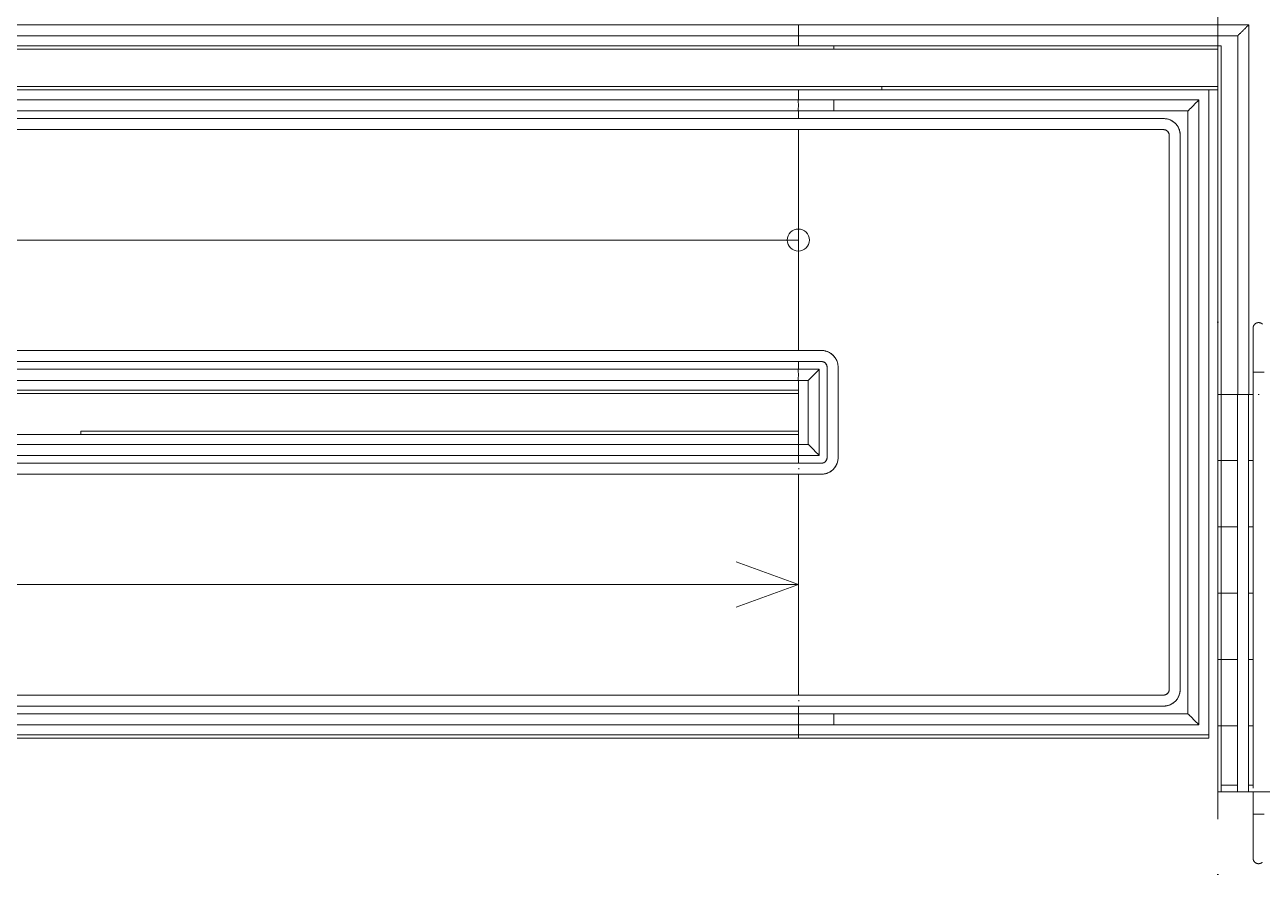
# Model space of a CAD drawing. Header units: millimetres. Extents: x -88595 to 880822, y -1054509 to -148035.
# Drawn here: x 171809 to 177415, y -292821 to -288907 of the extents above; entities that cross this region are included whole.
import ezdxf

# ---------------------------------------------------------------- set-up
doc = ezdxf.new("R2010")
doc.units = ezdxf.units.MM
doc.linetypes.add('ADSK_Линия сетки', pattern=[25, 20, -2.5, 0, -2.5])
for name, color, linetype, lineweight in [('Аннотация', 7, 'Continuous', 20), ('Лестницы', 7, 'Continuous', 9), ('Оборудование', 7, 'Continuous', 18), ('Ограждение', 7, 'Continuous', 9), ('Оси', 7, 'Continuous', 9), ('Пандусы', 7, 'Continuous', 18), ('Стены наружные', 7, 'Continuous', 18), ('Узлы', 7, 'Continuous', 18)]:
    doc.layers.add(name, color=color, linetype=linetype, lineweight=lineweight)

# ---------------------------------------------------------------- blocks, each defined once
blk = doc.blocks.new('1 этаж')
at = {"layer": 'Аннотация', "lineweight": 20}
for q in [(211160.8, 636975.2), (211160.8, 636770)]:
    blk.add_line((211442.7, 636872.6), q, dxfattribs=at)
blk.add_circle((211442.7, 638432.6), 50, dxfattribs=at)
at = {"layer": 'Лестницы'}
for p, q in [((211442.7, 639357.6), (211442.7, 639312.6)), ((211442.7, 639312.6), (213357.7, 639312.6)), ((213357.7, 639312.6), (213357.7, 637734)), ((213357.7, 637734), (213432.7, 637734)), ((213357.7, 637434), (213357.7, 637734)), ((213357.7, 637734), (213432.7, 637734)), ((213483.1, 637734), (213502.7, 637734)), ((213483.1, 637734), (213502.7, 637734)), ((213357.7, 637134), (213357.7, 637434)), ((213357.7, 637434), (213432.7, 637434)), ((213357.7, 637434), (213432.7, 637434)), ((213482.7, 637434), (213502.7, 637434)), ((213482.7, 637434), (213502.7, 637434)), ((213357.7, 636834), (213357.7, 637134)), ((213357.7, 637134), (213432.7, 637134)), ((213357.7, 637134), (213432.7, 637134)), ((213482.7, 637134), (213502.7, 637134)), ((213482.7, 637134), (213502.7, 637134)), ((213357.7, 636534), (213357.7, 636834)), ((213357.7, 636834), (213432.7, 636834)), ((213357.7, 636834), (213432.7, 636834)), ((213482.7, 636834), (213502.7, 636834)), ((213482.7, 636834), (213502.7, 636834)), ((213357.7, 636234), (213357.7, 636534)), ((213357.7, 636534), (213432.7, 636534)), ((213357.7, 636534), (213432.7, 636534)), ((213482.7, 636534), (213502.7, 636534)), ((213482.7, 636534), (213502.7, 636534)), ((213357.7, 635964), (213357.7, 636234)), ((213357.7, 636234), (213432.7, 636234)), ((213357.7, 636234), (213432.7, 636234)), ((213482.7, 636234), (213502.7, 636234)), ((213482.7, 636234), (213502.7, 636234))]:
    blk.add_line(p, q, dxfattribs=at)
at = {"layer": 'Ограждение'}
for p, q in [((211442.7, 639407.6), (205443.7, 639407.6)), ((213483.1, 639407.6), (211442.7, 639407.6)), ((211442.7, 639407.6), (211442.7, 639357.6)), ((213483.1, 637734), (213483.1, 639407.6)), ((205443.7, 639357.6), (211442.7, 639357.6)), ((211442.7, 639357.6), (213433.1, 639357.6)), ((213433.1, 639357.6), (213433.1, 637734)), ((211441.7, 639067.6), (205441.7, 639067.6)), ((211602.7, 639067.6), (211441.7, 639067.6)), ((213257.7, 639067.6), (211602.7, 639067.6)), ((211602.7, 639067.6), (211602.7, 639017.6)), ((211602.7, 639017.6), (211602.7, 639067.6)), ((213257.7, 636237.6), (213257.7, 639067.6)), ((205441.7, 639017.6), (211441.7, 639017.6)), ((211441.7, 639017.6), (211602.7, 639017.6)), ((211602.7, 639017.6), (213207.7, 639017.6)), ((213207.7, 639017.6), (213207.7, 636287.6)), ((211438.7, 638982.6), (205442.7, 638982.6)), ((211440.7, 638982.6), (205444.7, 638982.6)), ((211444.7, 638982.6), (211440.7, 638982.6)), ((211444.7, 638982.6), (211440.7, 638982.6)), ((211441.7, 638982.6), (211444.7, 638982.6)), ((211602.7, 638982.6), (211444.7, 638982.6)), ((213097.7, 638982.6), (211444.7, 638982.6)), ((213097.7, 638982.6), (211602.7, 638982.6)), ((205442.7, 638932.6), (211438.7, 638932.6)), ((211440.7, 638932.6), (205444.7, 638932.6)), ((211444.7, 638932.6), (211440.7, 638932.6)), ((211444.7, 638932.6), (211440.7, 638932.6)), ((211444.7, 638932.6), (211441.7, 638932.6)), ((211444.7, 638932.6), (211602.7, 638932.6)), ((213097.7, 638932.6), (211444.7, 638932.6)), ((211602.7, 638932.6), (213097.7, 638932.6)), ((213122.7, 638907.6), (213122.7, 636397.6)), ((213122.7, 636397.6), (213122.7, 638907.6)), ((213172.7, 636397.6), (213172.7, 638907.6)), ((213172.7, 636397.6), (213172.7, 638907.6)), ((211440.7, 637932.6), (205444.7, 637932.6)), ((211440.7, 637882.6), (205444.7, 637882.6)), ((211438.7, 637932.6), (205600.7, 637932.6)), ((205600.7, 637882.6), (211438.7, 637882.6)), ((211444.7, 637932.6), (211440.7, 637932.6)), ((211444.7, 637932.6), (211440.7, 637932.6)), ((211444.7, 637882.6), (211440.7, 637882.6)), ((211444.7, 637882.6), (211440.7, 637882.6)), ((211441.7, 637932.6), (211444.7, 637932.6)), ((211444.7, 637882.6), (211441.7, 637882.6)), ((211547.7, 637932.6), (211444.7, 637932.6)), ((211547.7, 637932.6), (211444.7, 637932.6)), ((211444.7, 637882.6), (211547.7, 637882.6)), ((211547.7, 637882.6), (211444.7, 637882.6)), ((211441.7, 637847.6), (205600.7, 637847.6)), ((211537.7, 637847.6), (211441.7, 637847.6)), ((211537.7, 637457.6), (211537.7, 637847.6)), ((211572.7, 637857.6), (211572.7, 637447.6)), ((211572.7, 637447.6), (211572.7, 637857.6)), ((211622.7, 637447.6), (211622.7, 637857.6)), ((211622.7, 637447.6), (211622.7, 637857.6)), ((213502.7, 637834), (213502.7, 637740)), ((213502.7, 637834), (213552.7, 637834)), ((213502.7, 637734), (213502.7, 637834)), ((213530, 637834), (213525.4, 637834)), ((213525.4, 637834), (213527.7, 637834)), ((213527.7, 637834), (213530, 637834)), ((205600.7, 637797.6), (211441.7, 637797.6)), ((211441.7, 637797.6), (211487.7, 637797.6)), ((211487.7, 637797.6), (211487.7, 637507.6)), ((213432.7, 637734), (213482.7, 637734)), ((213432.7, 635934), (213432.7, 637734)), ((213455.8, 637734), (213460.4, 637734)), ((213482.7, 635934), (213482.7, 637734)), ((213502.7, 637740), (213502.7, 635950.6)), ((213502.7, 635951), (213502.7, 637734)), ((211443.7, 637507.6), (207817.7, 637507.6)), ((211487.7, 637507.6), (211443.7, 637507.6)), ((207817.7, 637457.6), (211443.7, 637457.6)), ((211443.7, 637457.6), (211537.7, 637457.6)), ((207819.7, 637422.6), (211440.7, 637422.6)), ((211442.7, 637422.6), (207821.7, 637422.6)), ((211444.7, 637422.6), (211440.7, 637422.6)), ((211444.7, 637422.6), (211442.7, 637422.6)), ((211547.7, 637422.6), (211444.7, 637422.6)), ((211444.7, 637422.6), (211547.7, 637422.6)), ((211444.7, 637395.3), (211444.7, 637399.9)), ((211444.7, 637399.9), (211444.7, 637395.3)), ((207819.7, 637372.6), (211440.7, 637372.6)), ((207821.7, 637372.6), (211442.7, 637372.6)), ((211444.7, 637372.6), (211440.7, 637372.6)), ((211442.7, 637372.6), (211444.7, 637372.6)), ((211442.7, 637372.6), (211444.7, 637372.6)), ((211444.7, 637372.6), (211442.7, 637372.6)), ((211444.7, 637372.6), (211547.7, 637372.6)), ((211444.7, 637372.6), (211547.7, 637372.6)), ((207819.7, 636372.6), (211440.7, 636372.6)), ((211442.7, 636372.6), (207821.7, 636372.6)), ((211444.7, 636372.6), (211440.7, 636372.6)), ((211444.7, 636372.6), (211442.7, 636372.6)), ((211602.7, 636372.6), (211444.7, 636372.6)), ((211444.7, 636372.6), (213097.7, 636372.6)), ((213097.7, 636372.6), (211602.7, 636372.6)), ((207819.7, 636322.6), (211440.7, 636322.6)), ((207821.7, 636322.6), (211442.7, 636322.6)), ((211444.7, 636322.6), (211440.7, 636322.6)), ((211442.7, 636322.6), (211444.7, 636322.6)), ((211444.7, 636322.6), (211442.7, 636322.6)), ((211442.7, 636322.6), (211444.7, 636322.6)), ((211444.7, 636345.3), (211444.7, 636349.9)), ((211444.7, 636349.9), (211444.7, 636345.3)), ((211444.7, 636322.6), (211602.7, 636322.6)), ((211444.7, 636322.6), (213097.7, 636322.6)), ((211602.7, 636322.6), (213097.7, 636322.6)), ((211443.7, 636287.6), (207817.7, 636287.6)), ((211602.7, 636287.6), (211443.7, 636287.6)), ((213207.7, 636287.6), (211602.7, 636287.6)), ((211602.7, 636237.6), (211602.7, 636287.6)), ((211602.7, 636287.6), (211602.7, 636237.6)), ((207817.7, 636237.6), (211443.7, 636237.6)), ((211443.7, 636237.6), (211602.7, 636237.6)), ((211602.7, 636237.6), (213257.7, 636237.6)), ((213482.7, 635934), (213432.7, 635934)), ((213502.7, 635934), (213502.7, 635834)), ((213502.7, 635834), (213502.7, 635934)), ((213502.7, 635834), (213552.7, 635834)), ((213525.4, 635834), (213530, 635834)), ((213527.7, 635834), (213525.4, 635834)), ((213530, 635834), (213527.7, 635834))]:
    blk.add_line(p, q, dxfattribs=at)
at = {"layer": 'Ограждение', "flags": 128}
for points in [[(211442.7, 639404.3), (211442.7, 639400.3), (211442.7, 639395.1), (211442.7, 639389.1), (211442.7, 639382.6), (211442.7, 639376.1), (211442.7, 639370.1), (211442.7, 639364.9), (211442.7, 639361)], [(213207.7, 639017.6), (213208.6, 639018.5), (213211.1, 639021), (213215, 639024.9), (213220.2, 639030.1), (213226.2, 639036.1), (213232.7, 639042.6), (213239.2, 639049.1), (213245.2, 639055.1), (213250.4, 639060.3), (213254.4, 639064.3), (213256.9, 639066.8), (213257.7, 639067.6)], [(213257.7, 639067.6), (213256.9, 639066.8), (213254.4, 639064.3), (213250.4, 639060.3), (213245.2, 639055.1), (213239.2, 639049.1), (213232.7, 639042.6), (213226.2, 639036.1), (213220.2, 639030.1), (213215, 639024.9), (213211.1, 639021), (213208.6, 639018.5), (213207.7, 639017.6)], [(211438.7, 638982.6), (211441.7, 638982.6), (211444.7, 638982.6)], [(213172.7, 638907.6), (213172.7, 638910.6), (213172.5, 638913.6), (213172.2, 638916.6), (213171.8, 638919.6), (213171.2, 638922.5), (213170.6, 638925.4), (213169.8, 638928.3), (213168.9, 638931.2), (213167.9, 638934), (213166.8, 638936.8), (213165.6, 638939.6), (213164.2, 638942.2), (213162.8, 638944.9), (213161.3, 638947.4), (213159.6, 638950), (213157.9, 638952.4), (213156, 638954.8), (213154.1, 638957.1), (213152.1, 638959.3), (213150, 638961.4), (213147.8, 638963.5), (213145.5, 638965.4), (213143.2, 638967.3), (213140.7, 638969), (213138.2, 638970.7), (213135.7, 638972.3), (213133.1, 638973.8), (213130.4, 638975.1), (213127.7, 638976.4), (213124.9, 638977.5), (213122.1, 638978.5), (213119.2, 638979.5), (213116.3, 638980.3), (213113.4, 638980.9), (213110.5, 638981.5), (213107.5, 638982), (213104.5, 638982.3), (213101.5, 638982.5), (213098.5, 638982.6), (213097.7, 638982.6)], [(213172.7, 638907.6), (213172.7, 638910.6), (213172.5, 638913.6), (213172.2, 638916.6), (213171.8, 638919.6), (213171.2, 638922.5), (213170.6, 638925.4), (213169.8, 638928.3), (213168.9, 638931.2), (213167.9, 638934), (213166.8, 638936.8), (213165.6, 638939.6), (213164.2, 638942.2), (213162.8, 638944.9), (213161.3, 638947.4), (213159.6, 638950), (213157.9, 638952.4), (213156, 638954.8), (213154.1, 638957.1), (213152.1, 638959.3), (213150, 638961.4), (213147.8, 638963.5), (213145.5, 638965.4), (213143.2, 638967.3), (213140.7, 638969), (213138.2, 638970.7), (213135.7, 638972.3), (213133.1, 638973.8), (213130.4, 638975.1), (213127.7, 638976.4), (213124.9, 638977.5), (213122.1, 638978.5), (213119.2, 638979.5), (213116.3, 638980.3), (213113.4, 638980.9), (213110.5, 638981.5), (213107.5, 638982), (213104.5, 638982.3), (213101.5, 638982.5), (213098.5, 638982.6)], [(211444.7, 638932.6), (211441.7, 638932.6), (211438.7, 638932.6)], [(213097.7, 638932.6), (213098.7, 638932.6), (213099.7, 638932.5), (213100.7, 638932.4), (213101.7, 638932.3), (213102.7, 638932.1), (213103.7, 638931.9), (213104.6, 638931.6), (213105.6, 638931.3), (213106.5, 638931), (213107.4, 638930.6), (213108.4, 638930.2), (213109.3, 638929.8), (213110.1, 638929.3), (213111, 638928.8), (213111.8, 638928.2), (213112.6, 638927.7), (213113.4, 638927), (213114.2, 638926.4), (213114.9, 638925.7), (213115.6, 638925), (213116.3, 638924.3), (213117, 638923.5), (213117.6, 638922.8), (213118.2, 638921.9), (213118.8, 638921.1), (213119.3, 638920.3), (213119.8, 638919.4), (213120.2, 638918.5), (213120.6, 638917.6), (213121, 638916.7), (213121.4, 638915.7), (213121.7, 638914.8), (213121.9, 638913.8), (213122.2, 638912.8), (213122.4, 638911.9), (213122.5, 638910.9), (213122.6, 638909.9), (213122.7, 638908.9), (213122.7, 638907.9), (213122.7, 638907.6)], [(213502.7, 638034), (213502.7, 638035), (213502.8, 638036), (213502.9, 638037), (213503, 638038), (213503.2, 638039), (213503.4, 638040), (213503.7, 638040.9), (213504, 638041.9), (213504.3, 638042.8), (213504.7, 638043.8), (213505.1, 638044.7), (213505.5, 638045.6), (213506, 638046.4), (213506.5, 638047.3), (213507.1, 638048.1), (213507.7, 638049), (213508.3, 638049.7), (213508.9, 638050.5), (213509.6, 638051.2), (213510.3, 638052), (213511, 638052.6), (213511.8, 638053.3), (213512.6, 638053.9), (213513.4, 638054.5), (213514.2, 638055.1), (213515.1, 638055.6), (213515.9, 638056.1), (213516.8, 638056.5), (213517.7, 638056.9), (213518.7, 638057.3), (213519.6, 638057.7), (213520.5, 638058), (213521.5, 638058.2), (213522.5, 638058.5), (213523.5, 638058.7), (213524.5, 638058.8), (213525.4, 638058.9), (213526.4, 638059), (213527.4, 638059), (213527.7, 638059)], [(213527.7, 638059), (213528.7, 638059), (213529.7, 638058.9), (213530.7, 638058.8), (213531.7, 638058.7), (213532.7, 638058.5), (213533.7, 638058.3), (213534.6, 638058), (213535.6, 638057.8), (213536.5, 638057.4), (213537.4, 638057.1), (213538.4, 638056.6), (213539.3, 638056.2), (213540.1, 638055.7), (213541, 638055.2), (213541.8, 638054.7), (213542.6, 638054.1), (213543.4, 638053.5), (213544.2, 638052.8), (213544.9, 638052.1)], [(213502.7, 637834), (213502.7, 637842), (213502.7, 637850), (213502.7, 637858), (213502.7, 637865.9), (213502.7, 637873.8), (213502.7, 637881.6), (213502.7, 637889.3), (213502.7, 637896.9), (213502.7, 637904.5), (213502.7, 637911.9), (213502.7, 637919.2), (213502.7, 637926.4), (213502.7, 637933.4), (213502.7, 637940.3), (213502.7, 637947), (213502.7, 637953.5), (213502.7, 637959.8), (213502.7, 637965.9), (213502.7, 637971.8), (213502.7, 637977.5), (213502.7, 637983), (213502.7, 637988.2), (213502.7, 637993.1), (213502.7, 637997.9), (213502.7, 638002.3), (213502.7, 638006.5), (213502.7, 638010.4), (213502.7, 638014), (213502.7, 638017.4), (213502.7, 638020.4), (213502.7, 638023.2), (213502.7, 638025.6), (213502.7, 638027.8), (213502.7, 638029.6), (213502.7, 638031.1), (213502.7, 638032.3), (213502.7, 638033.2), (213502.7, 638033.8), (213502.7, 638034), (213502.7, 638034)], [(213502.7, 638034), (213502.7, 638033.9), (213502.7, 638033.4), (213502.7, 638032.6), (213502.7, 638031.5), (213502.7, 638030), (213502.7, 638028.3), (213502.7, 638026.2), (213502.7, 638023.9), (213502.7, 638021.2), (213502.7, 638018.2), (213502.7, 638015), (213502.7, 638011.4), (213502.7, 638007.6), (213502.7, 638003.5), (213502.7, 637999.1), (213502.7, 637994.4), (213502.7, 637989.5), (213502.7, 637984.4), (213502.7, 637979), (213502.7, 637973.4), (213502.7, 637967.5), (213502.7, 637961.5), (213502.7, 637955.2), (213502.7, 637948.7), (213502.7, 637942.1), (213502.7, 637935.3), (213502.7, 637928.3), (213502.7, 637921.2), (213502.7, 637913.9), (213502.7, 637906.5), (213502.7, 637899), (213502.7, 637891.4), (213502.7, 637883.7), (213502.7, 637875.9), (213502.7, 637868), (213502.7, 637860.1), (213502.7, 637852.2), (213502.7, 637844.2), (213502.7, 637836.2), (213502.7, 637834)], [(211438.7, 637932.6), (211441.7, 637932.6), (211444.7, 637932.6)], [(211444.7, 637882.6), (211441.7, 637882.6), (211438.7, 637882.6)], [(211622.7, 637857.6), (211622.7, 637860.6), (211622.5, 637863.6), (211622.2, 637866.6), (211621.8, 637869.6), (211621.2, 637872.5), (211620.6, 637875.4), (211619.8, 637878.3), (211618.9, 637881.2), (211617.9, 637884), (211616.8, 637886.8), (211615.6, 637889.6), (211614.2, 637892.2), (211612.8, 637894.9), (211611.3, 637897.4), (211609.6, 637900), (211607.9, 637902.4), (211606, 637904.8), (211604.1, 637907.1), (211602.1, 637909.3), (211600, 637911.4), (211597.8, 637913.5), (211595.5, 637915.4), (211593.2, 637917.3), (211590.7, 637919), (211588.2, 637920.7), (211585.7, 637922.3), (211583.1, 637923.8), (211580.4, 637925.1), (211577.7, 637926.4), (211574.9, 637927.5), (211572.1, 637928.5), (211569.2, 637929.5), (211566.3, 637930.3), (211563.4, 637930.9), (211560.5, 637931.5), (211557.5, 637932), (211554.5, 637932.3), (211551.5, 637932.5), (211548.5, 637932.6), (211547.7, 637932.6)], [(211547.7, 637882.6), (211548.7, 637882.6), (211549.7, 637882.5), (211550.7, 637882.4), (211551.7, 637882.3), (211552.7, 637882.1), (211553.7, 637881.9), (211554.6, 637881.6), (211555.6, 637881.3), (211556.5, 637881), (211557.4, 637880.6), (211558.4, 637880.2), (211559.3, 637879.8), (211560.1, 637879.3), (211561, 637878.8), (211561.8, 637878.2), (211562.6, 637877.7), (211563.4, 637877), (211564.2, 637876.4), (211564.9, 637875.7), (211565.6, 637875), (211566.3, 637874.3), (211567, 637873.5), (211567.6, 637872.8), (211568.2, 637871.9), (211568.8, 637871.1), (211569.3, 637870.3), (211569.8, 637869.4), (211570.2, 637868.5), (211570.6, 637867.6), (211571, 637866.7), (211571.4, 637865.7), (211571.7, 637864.8), (211571.9, 637863.8), (211572.2, 637862.8), (211572.4, 637861.9), (211572.5, 637860.9), (211572.6, 637859.9), (211572.7, 637858.9), (211572.7, 637857.9), (211572.7, 637857.6)], [(211622.7, 637857.6), (211622.7, 637860.6), (211622.5, 637863.6), (211622.2, 637866.6), (211621.8, 637869.6), (211621.2, 637872.5), (211620.6, 637875.4), (211619.8, 637878.3), (211618.9, 637881.2), (211617.9, 637884), (211616.8, 637886.8), (211615.6, 637889.6), (211614.2, 637892.2), (211612.8, 637894.9), (211611.3, 637897.4), (211609.6, 637900), (211607.9, 637902.4), (211606, 637904.8), (211604.1, 637907.1), (211602.1, 637909.3), (211600, 637911.4), (211597.8, 637913.5), (211595.5, 637915.4), (211593.2, 637917.3), (211590.7, 637919), (211588.2, 637920.7), (211585.7, 637922.3), (211583.1, 637923.8), (211580.4, 637925.1), (211577.7, 637926.4), (211574.9, 637927.5), (211572.1, 637928.5), (211569.2, 637929.5), (211566.3, 637930.3), (211563.4, 637930.9), (211560.5, 637931.5), (211557.5, 637932), (211554.5, 637932.3), (211551.5, 637932.5), (211548.5, 637932.6)], [(211487.7, 637797.6), (211488.6, 637798.5), (211491.1, 637801), (211495, 637804.9), (211500.2, 637810.1), (211506.2, 637816.1), (211512.7, 637822.6), (211519.2, 637829.1), (211525.2, 637835.1), (211530.4, 637840.3), (211534.4, 637844.3), (211536.9, 637846.8), (211537.7, 637847.6)], [(211537.7, 637847.6), (211536.9, 637846.8), (211534.4, 637844.3), (211530.4, 637840.3), (211525.2, 637835.1), (211519.2, 637829.1), (211512.7, 637822.6), (211506.2, 637816.1), (211500.2, 637810.1), (211495, 637804.9), (211491.1, 637801), (211488.6, 637798.5), (211487.7, 637797.6)], [(211487.7, 637507.6), (211488.6, 637506.8), (211491.1, 637504.3), (211495, 637500.3), (211500.2, 637495.1), (211506.2, 637489.1), (211512.7, 637482.6), (211519.2, 637476.1), (211525.2, 637470.1), (211530.4, 637464.9), (211534.4, 637461), (211536.9, 637458.5), (211537.7, 637457.6)], [(211537.7, 637457.6), (211536.9, 637458.5), (211534.4, 637461), (211530.4, 637464.9), (211525.2, 637470.1), (211519.2, 637476.1), (211512.7, 637482.6), (211506.2, 637489.1), (211500.2, 637495.1), (211495, 637500.3), (211491.1, 637504.3), (211488.6, 637506.8), (211487.7, 637507.6)], [(211547.7, 637372.6), (211550.7, 637372.7), (211553.7, 637372.8), (211556.7, 637373.1), (211559.7, 637373.6), (211562.6, 637374.1), (211565.5, 637374.8), (211568.4, 637375.5), (211571.3, 637376.4), (211574.1, 637377.4), (211576.9, 637378.5), (211579.7, 637379.7), (211582.3, 637381.1), (211585, 637382.5), (211587.6, 637384.1), (211590.1, 637385.7), (211592.5, 637387.4), (211594.9, 637389.3), (211597.2, 637391.2), (211599.4, 637393.2), (211601.5, 637395.4), (211603.6, 637397.5), (211605.5, 637399.8), (211607.4, 637402.2), (211609.2, 637404.6), (211610.8, 637407.1), (211612.4, 637409.6), (211613.9, 637412.3), (211615.2, 637414.9), (211616.5, 637417.7), (211617.6, 637420.4), (211618.6, 637423.2), (211619.6, 637426.1), (211620.4, 637429), (211621.1, 637431.9), (211621.6, 637434.9), (211622.1, 637437.8), (211622.4, 637440.8), (211622.6, 637443.8), (211622.7, 637446.8), (211622.7, 637447.6)], [(211572.7, 637447.6), (211572.7, 637446.6), (211572.6, 637445.6), (211572.5, 637444.6), (211572.4, 637443.6), (211572.2, 637442.6), (211572, 637441.7), (211571.7, 637440.7), (211571.4, 637439.7), (211571.1, 637438.8), (211570.7, 637437.9), (211570.3, 637437), (211569.9, 637436.1), (211569.4, 637435.2), (211568.9, 637434.3), (211568.3, 637433.5), (211567.8, 637432.7), (211567.2, 637431.9), (211566.5, 637431.1), (211565.8, 637430.4), (211565.1, 637429.7), (211564.4, 637429), (211563.6, 637428.3), (211562.9, 637427.7), (211562.1, 637427.1), (211561.2, 637426.6), (211560.4, 637426), (211559.5, 637425.6), (211558.6, 637425.1), (211557.7, 637424.7), (211556.8, 637424.3), (211555.8, 637424), (211554.9, 637423.7), (211553.9, 637423.4), (211552.9, 637423.2), (211552, 637423), (211551, 637422.8), (211550, 637422.7), (211549, 637422.6), (211548, 637422.6), (211547.7, 637422.6)], [(211547.7, 637372.6), (211550.7, 637372.7), (211553.7, 637372.8), (211556.7, 637373.1), (211559.7, 637373.6), (211562.6, 637374.1), (211565.5, 637374.8), (211568.4, 637375.5), (211571.3, 637376.4), (211574.1, 637377.4), (211576.9, 637378.5), (211579.7, 637379.7), (211582.3, 637381.1), (211585, 637382.5), (211587.6, 637384.1), (211590.1, 637385.7), (211592.5, 637387.4), (211594.9, 637389.3), (211597.2, 637391.2), (211599.4, 637393.2), (211601.5, 637395.4), (211603.6, 637397.5), (211605.5, 637399.8), (211607.4, 637402.2), (211609.2, 637404.6), (211610.8, 637407.1), (211612.4, 637409.6), (211613.9, 637412.3), (211615.2, 637414.9), (211616.5, 637417.7), (211617.6, 637420.4), (211618.6, 637423.2), (211619.6, 637426.1), (211620.4, 637429), (211621.1, 637431.9), (211621.6, 637434.9), (211622.1, 637437.8), (211622.4, 637440.8), (211622.6, 637443.8), (211622.7, 637446.8)], [(211444.7, 637422.6), (211443.7, 637422.6), (211442.7, 637422.6)], [(211444.7, 637422.6), (211443.7, 637422.6), (211442.7, 637422.6)], [(211442.7, 637372.6), (211443.7, 637372.6), (211444.7, 637372.6)], [(211442.7, 637372.6), (211443.7, 637372.6), (211444.7, 637372.6)], [(211444.7, 636372.6), (211443.7, 636372.6), (211442.7, 636372.6)], [(211444.7, 636372.6), (211443.7, 636372.6), (211442.7, 636372.6)], [(213097.7, 636322.6), (213100.7, 636322.7), (213103.7, 636322.8), (213106.7, 636323.1), (213109.7, 636323.6), (213112.6, 636324.1), (213115.5, 636324.8), (213118.4, 636325.5), (213121.3, 636326.4), (213124.1, 636327.4), (213126.9, 636328.5), (213129.7, 636329.7), (213132.3, 636331.1), (213135, 636332.5), (213137.6, 636334.1), (213140.1, 636335.7), (213142.5, 636337.4), (213144.9, 636339.3), (213147.2, 636341.2), (213149.4, 636343.2), (213151.5, 636345.4), (213153.6, 636347.5), (213155.5, 636349.8), (213157.4, 636352.2), (213159.2, 636354.6), (213160.8, 636357.1), (213162.4, 636359.6), (213163.9, 636362.3), (213165.2, 636364.9), (213166.5, 636367.7), (213167.6, 636370.4), (213168.6, 636373.2), (213169.6, 636376.1), (213170.4, 636379), (213171.1, 636381.9), (213171.6, 636384.9), (213172.1, 636387.8), (213172.4, 636390.8), (213172.6, 636393.8), (213172.7, 636396.8), (213172.7, 636397.6)], [(213122.7, 636397.6), (213122.7, 636396.6), (213122.6, 636395.6), (213122.5, 636394.6), (213122.4, 636393.6), (213122.2, 636392.6), (213122, 636391.7), (213121.7, 636390.7), (213121.4, 636389.7), (213121.1, 636388.8), (213120.7, 636387.9), (213120.3, 636387), (213119.9, 636386.1), (213119.4, 636385.2), (213118.9, 636384.3), (213118.3, 636383.5), (213117.8, 636382.7), (213117.2, 636381.9), (213116.5, 636381.1), (213115.8, 636380.4), (213115.1, 636379.7), (213114.4, 636379), (213113.6, 636378.3), (213112.9, 636377.7), (213112.1, 636377.1), (213111.2, 636376.6), (213110.4, 636376), (213109.5, 636375.6), (213108.6, 636375.1), (213107.7, 636374.7), (213106.8, 636374.3), (213105.8, 636374), (213104.9, 636373.7), (213103.9, 636373.4), (213102.9, 636373.2), (213102, 636373), (213101, 636372.8), (213100, 636372.7), (213099, 636372.6), (213098, 636372.6), (213097.7, 636372.6)], [(213097.7, 636322.6), (213100.7, 636322.7), (213103.7, 636322.8), (213106.7, 636323.1), (213109.7, 636323.6), (213112.6, 636324.1), (213115.5, 636324.8), (213118.4, 636325.5), (213121.3, 636326.4), (213124.1, 636327.4), (213126.9, 636328.5), (213129.7, 636329.7), (213132.3, 636331.1), (213135, 636332.5), (213137.6, 636334.1), (213140.1, 636335.7), (213142.5, 636337.4), (213144.9, 636339.3), (213147.2, 636341.2), (213149.4, 636343.2), (213151.5, 636345.4), (213153.6, 636347.5), (213155.5, 636349.8), (213157.4, 636352.2), (213159.2, 636354.6), (213160.8, 636357.1), (213162.4, 636359.6), (213163.9, 636362.3), (213165.2, 636364.9), (213166.5, 636367.7), (213167.6, 636370.4), (213168.6, 636373.2), (213169.6, 636376.1), (213170.4, 636379), (213171.1, 636381.9), (213171.6, 636384.9), (213172.1, 636387.8), (213172.4, 636390.8), (213172.6, 636393.8), (213172.7, 636396.8)], [(211442.7, 636322.6), (211443.7, 636322.6), (211444.7, 636322.6)], [(211442.7, 636322.6), (211443.7, 636322.6), (211444.7, 636322.6)], [(213207.7, 636287.6), (213208.6, 636286.8), (213211.1, 636284.3), (213215, 636280.3), (213220.2, 636275.1), (213226.2, 636269.1), (213232.7, 636262.6), (213239.2, 636256.1), (213245.2, 636250.1), (213250.4, 636244.9), (213254.4, 636241), (213256.9, 636238.5), (213257.7, 636237.6)], [(213257.7, 636237.6), (213256.9, 636238.5), (213254.4, 636241), (213250.4, 636244.9), (213245.2, 636250.1), (213239.2, 636256.1), (213232.7, 636262.6), (213226.2, 636269.1), (213220.2, 636275.1), (213215, 636280.3), (213211.1, 636284.3), (213208.6, 636286.8), (213207.7, 636287.6)], [(213502.7, 635834), (213502.7, 635826), (213502.7, 635818), (213502.7, 635810.1), (213502.7, 635802.2), (213502.7, 635794.3), (213502.7, 635786.5), (213502.7, 635778.8), (213502.7, 635771.1), (213502.7, 635763.6), (213502.7, 635756.1), (213502.7, 635748.8), (213502.7, 635741.7), (213502.7, 635734.6), (213502.7, 635727.8), (213502.7, 635721.1), (213502.7, 635714.6), (213502.7, 635708.3), (213502.7, 635702.1), (213502.7, 635696.2), (213502.7, 635690.6), (213502.7, 635685.1), (213502.7, 635679.9), (213502.7, 635674.9), (213502.7, 635670.2), (213502.7, 635665.7), (213502.7, 635661.5), (213502.7, 635657.6), (213502.7, 635654), (213502.7, 635650.7), (213502.7, 635647.6), (213502.7, 635644.9), (213502.7, 635642.4), (213502.7, 635640.3), (213502.7, 635638.5), (213502.7, 635636.9), (213502.7, 635635.7), (213502.7, 635634.8), (213502.7, 635634.3), (213502.7, 635634), (213502.7, 635634)], [(213502.7, 635634), (213502.7, 635634.2), (213502.7, 635634.7), (213502.7, 635635.5), (213502.7, 635636.6), (213502.7, 635638), (213502.7, 635639.8), (213502.7, 635641.8), (213502.7, 635644.2), (213502.7, 635646.8), (213502.7, 635649.8), (213502.7, 635653.1), (213502.7, 635656.6), (213502.7, 635660.5), (213502.7, 635664.6), (213502.7, 635669), (213502.7, 635673.6), (213502.7, 635678.5), (213502.7, 635683.7), (213502.7, 635689.1), (213502.7, 635694.7), (213502.7, 635700.5), (213502.7, 635706.6), (213502.7, 635712.9), (213502.7, 635719.3), (213502.7, 635726), (213502.7, 635732.8), (213502.7, 635739.8), (213502.7, 635746.9), (213502.7, 635754.2), (213502.7, 635761.6), (213502.7, 635769.1), (213502.7, 635776.7), (213502.7, 635784.4), (213502.7, 635792.2), (213502.7, 635800), (213502.7, 635807.9), (213502.7, 635815.9), (213502.7, 635823.9), (213502.7, 635831.9), (213502.7, 635834)], [(213527.7, 635609), (213526.7, 635609), (213525.7, 635609.1), (213524.7, 635609.2), (213523.7, 635609.3), (213522.7, 635609.5), (213521.8, 635609.7), (213520.8, 635610), (213519.8, 635610.3), (213518.9, 635610.6), (213518, 635611), (213517.1, 635611.4), (213516.2, 635611.8), (213515.3, 635612.3), (213514.4, 635612.8), (213513.6, 635613.4), (213512.8, 635614), (213512, 635614.6), (213511.2, 635615.2), (213510.5, 635615.9), (213509.8, 635616.6), (213509.1, 635617.3), (213508.4, 635618.1), (213507.8, 635618.9), (213507.2, 635619.7), (213506.7, 635620.5), (213506.2, 635621.4), (213505.7, 635622.2), (213505.2, 635623.1), (213504.8, 635624), (213504.4, 635625), (213504.1, 635625.9), (213503.8, 635626.9), (213503.5, 635627.8), (213503.3, 635628.8), (213503.1, 635629.8), (213502.9, 635630.8), (213502.8, 635631.8), (213502.7, 635632.8), (213502.7, 635633.8), (213502.7, 635634)], [(213544.4, 635615.4), (213543.6, 635614.8), (213542.9, 635614.1), (213542, 635613.5), (213541.2, 635613), (213540.4, 635612.5), (213539.5, 635612), (213538.6, 635611.5), (213537.7, 635611.1), (213536.8, 635610.7), (213535.8, 635610.4), (213534.9, 635610.1), (213533.9, 635609.8), (213532.9, 635609.6), (213532, 635609.4), (213531, 635609.2), (213530, 635609.1), (213529, 635609.1), (213528, 635609), (213527.7, 635609)]]:
    blk.add_lwpolyline(points, dxfattribs=at)
at = {"layer": 'Ограждение'}
for centre, radius, start, end in [((213097.7, 638907.6), 75, 0, 90), ((213097.7, 638907.6), 25, 50.2351, 90), ((213097.7, 638907.6), 25, 0, 90), ((213097.7, 638907.6), 25, 0, 39.7649), ((211547.7, 637857.6), 75, 0, 90), ((211547.7, 637857.6), 25, 0, 90), ((211547.7, 637857.6), 25, 50.2351, 90), ((211547.7, 637857.6), 25, 0, 39.7649), ((211547.7, 637447.6), 75, 270, 0), ((211547.7, 637447.6), 25, 270, 0), ((211547.7, 637447.6), 25, 320.2351, 0), ((211547.7, 637447.6), 25, 270, 309.7649), ((213097.7, 636397.6), 75, 270, 0), ((213097.7, 636397.6), 25, 270, 0), ((213097.7, 636397.6), 25, 270, 309.7649), ((213097.7, 636397.6), 25, 320.2351, 0)]:
    blk.add_arc(centre, radius, start, end, dxfattribs=at)
for points, knots in [([(213433.1, 639357.6), (213433.1, 639357.6), (213433.5, 639358), (213435, 639359.4), (213436.4, 639360.9), (213437.9, 639362.4), (213439.3, 639363.8), (213440.8, 639365.3), (213442.8, 639367.3), (213445.1, 639369.6), (213447, 639371.5), (213448.5, 639373), (213450.1, 639374.6), (213451.6, 639376.1), (213453.2, 639377.7), (213454.8, 639379.3), (213456.5, 639381), (213458.1, 639382.6), (213459.7, 639384.2), (213461.4, 639385.9), (213463, 639387.5), (213464.6, 639389.1), (213466.1, 639390.6), (213467.7, 639392.2), (213469.2, 639393.7), (213470.6, 639395.1), (213472, 639396.5), (213473.8, 639398.3), (213475.4, 639399.9), (213476.9, 639401.4), (213478.3, 639402.8), (213479.8, 639404.3), (213481.3, 639405.8), (213482.7, 639407.2), (213483.1, 639407.6), (213483.1, 639407.6)], [0, 0, 0, 0, 0.083333, 0.125, 0.166667, 0.208333, 0.229167, 0.25, 0.291667, 0.333333, 0.354167, 0.375, 0.395833, 0.416667, 0.4375, 0.458333, 0.479167, 0.5, 0.520833, 0.541667, 0.5625, 0.583333, 0.604167, 0.625, 0.645833, 0.666667, 0.6875, 0.708333, 0.75, 0.770833, 0.791667, 0.833333, 0.875, 0.916667, 1, 1, 1, 1]), ([(211441.7, 639067.6), (211441.8, 639067.6), (211442, 639067), (211442.2, 639064.5), (211442.4, 639060.5), (211442.6, 639053.5), (211442.8, 639042.6), (211442.6, 639029.5), (211442.2, 639019.9), (211441.9, 639017.6), (211441.7, 639017.6)], [0, 0, 0, 0, 0.083333, 0.166667, 0.25, 0.333333, 0.5, 0.666667, 0.833333, 1, 1, 1, 1]), ([(211441.7, 637847.6), (211441.8, 637847.6), (211442, 637847), (211442.2, 637844.5), (211442.4, 637840.5), (211442.6, 637833.5), (211442.8, 637822.6), (211442.6, 637809.5), (211442.2, 637799.9), (211441.9, 637797.6), (211441.7, 637797.6)], [0, 0, 0, 0, 0.083333, 0.166667, 0.25, 0.333333, 0.5, 0.666667, 0.833333, 1, 1, 1, 1]), ([(211443.7, 637457.6), (211443.6, 637457.6), (211443.5, 637458.2), (211443.2, 637460.7), (211443, 637464.7), (211442.8, 637471.7), (211442.7, 637482.6), (211442.8, 637495.7), (211443.2, 637505.3), (211443.5, 637507.6), (211443.7, 637507.6)], [0, 0, 0, 0, 0.083333, 0.166667, 0.25, 0.333333, 0.5, 0.666667, 0.833333, 1, 1, 1, 1]), ([(211443.7, 636237.6), (211443.6, 636237.6), (211443.5, 636238.2), (211443.2, 636240.7), (211443, 636244.7), (211442.8, 636251.7), (211442.7, 636262.6), (211442.8, 636275.7), (211443.2, 636285.3), (211443.5, 636287.6), (211443.7, 636287.6)], [0, 0, 0, 0, 0.083333, 0.166667, 0.25, 0.333333, 0.5, 0.666667, 0.833333, 1, 1, 1, 1])]:
    blk.add_open_spline(points, degree=3, knots=knots, dxfattribs=at)
blk.add_open_spline([(213529.8, 637734), (213529.1, 637734), (213527.7, 637734), (213526.3, 637734), (213525.6, 637734)], degree=3, dxfattribs=at)
at = {"layer": 'Оси', "linetype": 'ADSK_Линия сетки', "ltscale": 100}
blk.add_line((213342.7, 697813.2), (213342.7, 631836.5), dxfattribs=at)
at = {"layer": 'Пандусы'}
for p, q in [((211442.7, 639312.6), (211442.7, 639357.6)), ((205442.7, 639312.6), (211442.7, 639312.6)), ((211442.7, 639112.6), (205442.7, 639112.6)), ((211442.7, 639112.6), (211442.7, 639067.6)), ((213302.7, 639112.6), (211442.7, 639112.6)), ((213302.7, 636192.6), (213302.7, 639112.6)), ((211442.7, 639017.6), (211442.7, 638981.8)), ((211442.7, 638933.5), (211442.7, 637931.8)), ((211442.7, 637883.5), (211442.7, 637847.6)), ((211442.7, 637797.6), (211442.7, 637752.6)), ((211442.7, 637752.6), (205442.7, 637752.6)), ((211442.7, 637552.6), (211442.7, 637752.6)), ((207817.7, 637552.6), (211442.7, 637552.6)), ((211442.7, 637507.6), (211442.7, 637552.6)), ((211442.7, 637421.8), (211442.7, 637457.6)), ((211442.7, 636371.8), (211442.7, 637373.5)), ((211442.7, 636287.6), (211442.7, 636323.5)), ((211442.7, 636192.6), (211442.7, 636237.6)), ((207817.7, 636192.6), (211442.7, 636192.6)), ((211442.7, 636192.6), (213302.7, 636192.6))]:
    blk.add_line(p, q, dxfattribs=at)
at = {"layer": 'Стены наружные'}
for p, q in [((213342.7, 639297.6), (205442.7, 639297.6)), ((205668.1, 639312.6), (211442.7, 639312.6)), ((211602.7, 639312.6), (213357.7, 639312.6)), ((211602.7, 639312.6), (211602.7, 639297.6)), ((213342.7, 635934), (213342.7, 639297.6)), ((213357.7, 639312.6), (213357.7, 635934)), ((205442.7, 639127.6), (213342.7, 639127.6)), ((211618.7, 639112.6), (205442.7, 639112.6)), ((211820.2, 639112.6), (211820.2, 639127.6)), ((213342.7, 639112.6), (213302.7, 639112.6)), ((211442.7, 637737.6), (203567.7, 637737.6)), ((205442.7, 637752.6), (211055.2, 637752.6)), ((213342.7, 637734), (213357.7, 637734)), ((208192.7, 637567.6), (211442.7, 637567.6)), ((208192.7, 637552.6), (208192.7, 637567.6)), ((211442.7, 637552.6), (208192.7, 637552.6)), ((213342.7, 637434), (213357.7, 637434)), ((213342.7, 637134), (213357.7, 637134)), ((213342.7, 636834), (213357.7, 636834)), ((213342.7, 636534), (213357.7, 636534)), ((213342.7, 636234), (213357.7, 636234)), ((213302.7, 636177.6), (207817.7, 636177.6)), ((208008.2, 636192.6), (211442.7, 636192.6)), ((211442.7, 636177.6), (211442.7, 636192.6)), ((213302.7, 636192.6), (213302.7, 636177.6)), ((213432.7, 635934), (213342.7, 635934)), ((213357.7, 635964), (213432.7, 635964)), ((213482.7, 635964), (213502.7, 635964)), ((216462.7, 635934), (213482.7, 635934))]:
    blk.add_line(p, q, dxfattribs=at)
at = {"layer": 'Узлы'}
for p, q in [((211442.7, 638432.6), (205442.7, 638432.6)), ((207817.7, 636872.6), (211442.7, 636872.6))]:
    blk.add_line(p, q, dxfattribs=at)

msp = doc.modelspace()

# ---------------------------------------------------------------- block references
at = {"layer": 'Оборудование', "color": 5, "true_color": 0x0000ff}
msp.add_blockref('1 этаж', (-36129.5, -928314.5), dxfattribs=at)

doc.saveas('drawing.dxf')
